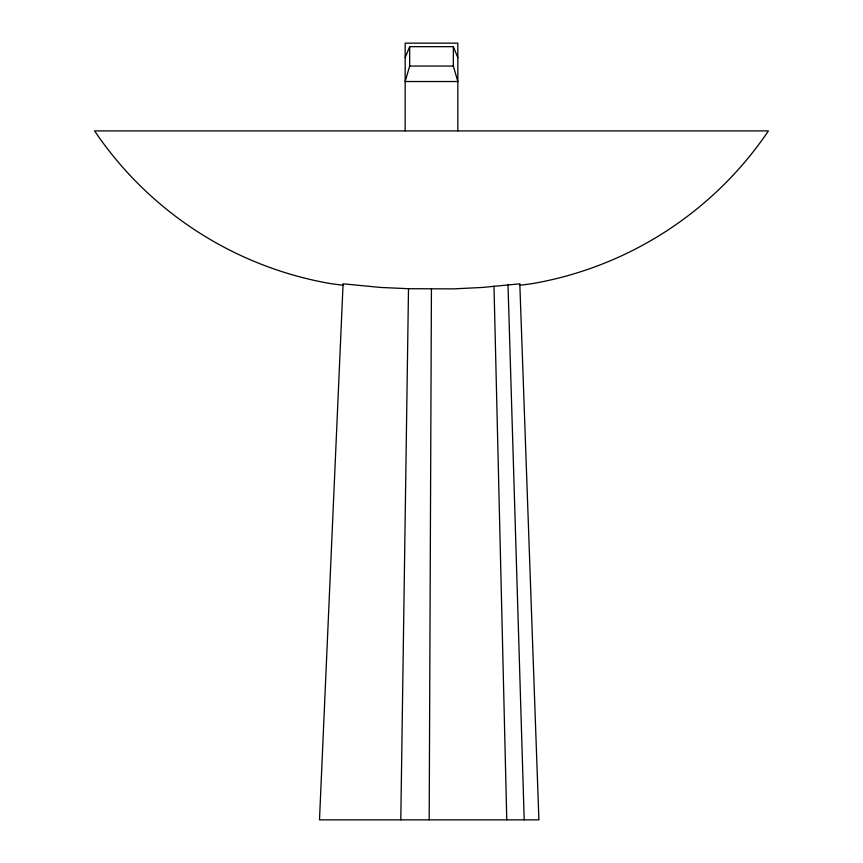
<?xml version="1.0" encoding="UTF-8"?>
<svg xmlns="http://www.w3.org/2000/svg" width="863" height="863" viewBox="0 0 863 863"><rect width="100%" height="100%" fill="white"/><g stroke="black" fill="none" stroke-linecap="round" stroke-linejoin="round"><path stroke-width="1.29" d="M429.191 819.85L431.424 288.878M400.799 819.85L408.501 288.706L380.518 287.444L343.086 283.808L319.493 819.85L538.9 819.85L519.817 283.819L482.546 287.444L453.442 288.878L408.501 288.706M409.666 46.667L409.666 66.052L405.168 81.521L457.832 81.521L453.334 66.052L453.334 46.667L409.666 46.667L405.168 57.638M519.871 285.275L531.964 283.69A358.911 358.911 0 0 0 768.426 130.906L94.574 130.906A358.911 358.911 0 0 0 331.036 283.69L343.021 285.254M409.666 66.052L453.334 66.052M453.334 46.667L457.832 57.638M507.994 284.585L524.197 819.85M493.992 286.095L506.764 819.85M457.832 130.906L457.832 43.15L405.168 43.15L405.168 130.906"/></g></svg>
